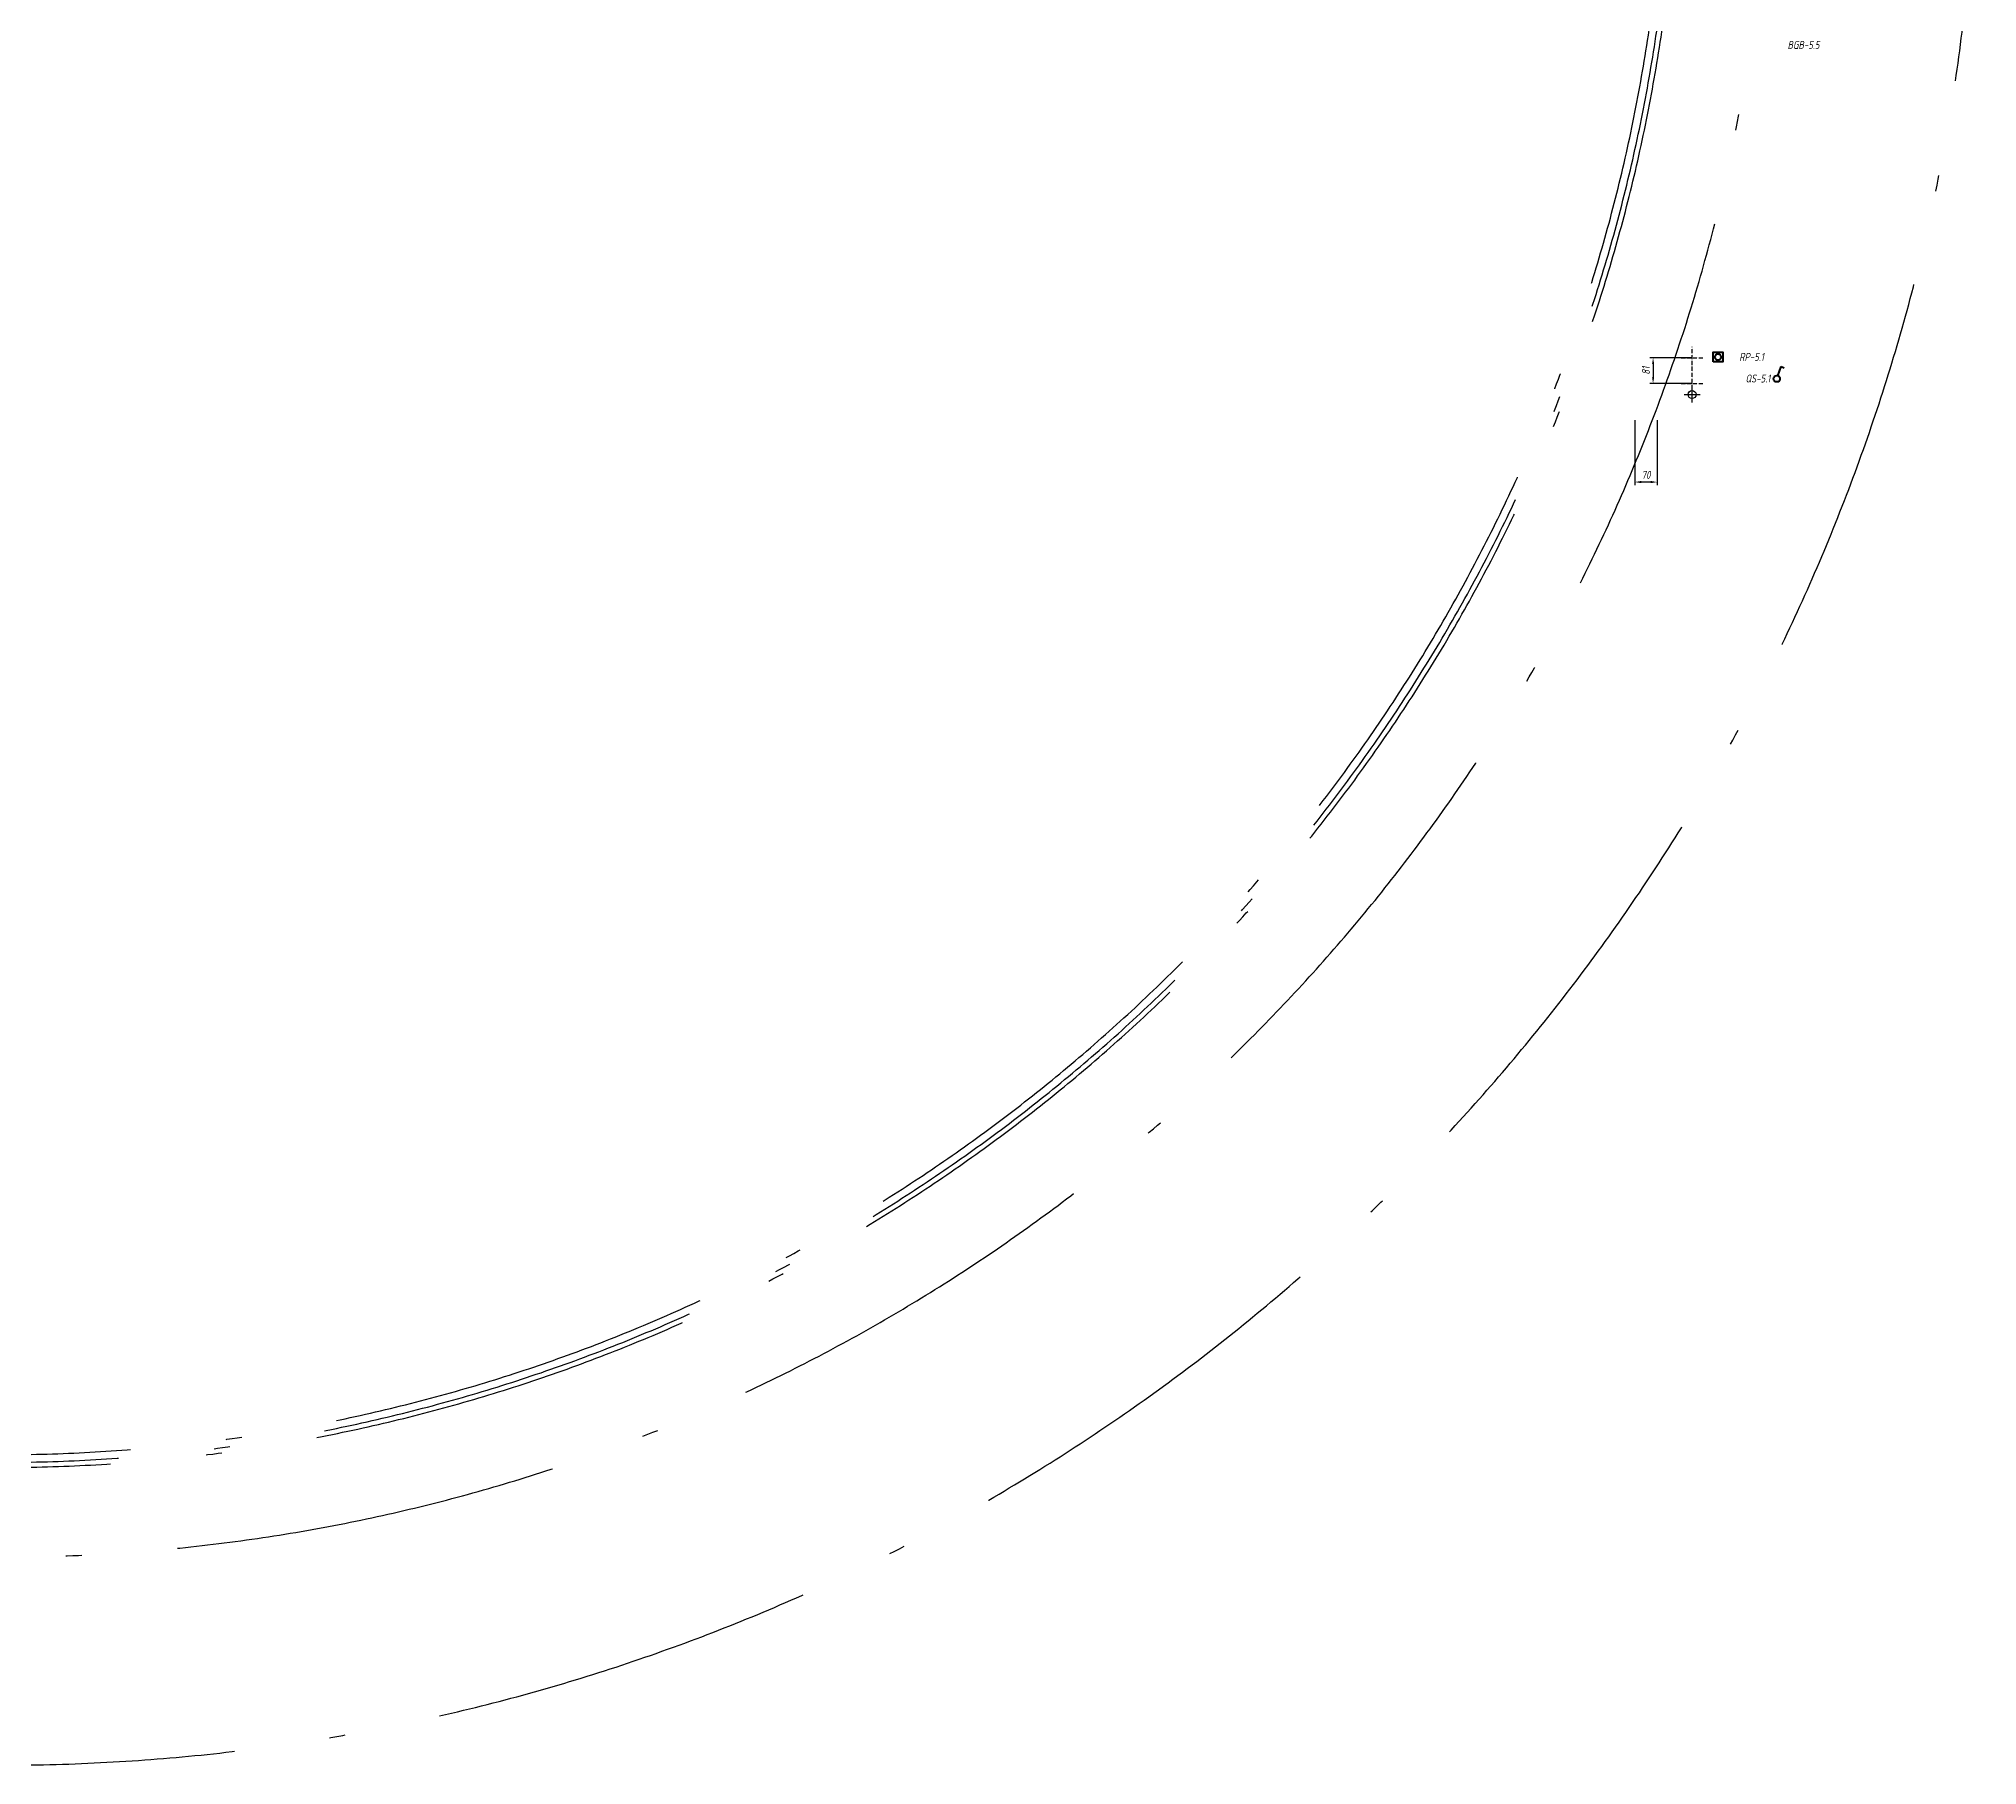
# Model space of a CAD drawing. Header units: millimetres. Extents: x -5652 to 25395, y -6121 to 34812.
# Drawn here: x 19088 to 25145, y -6121 to -728 of the extents above; entities that cross this region are included whole.
import ezdxf
from ezdxf.enums import TextEntityAlignment as Align

# ---------------------------------------------------------------- set-up
doc = ezdxf.new("R2010")
doc.units = ezdxf.units.MM
doc.header["$PDMODE"] = 34
doc.header["$PDSIZE"] = 25
doc.linetypes.add('ACAD_ISO10W100', pattern=[18.5, 12, -3, 0.5, -3])
doc.layers.add('02 ЭОМ и СС', color=7, linetype='Continuous')
doc.layers.add('11 Привязка размеры', color=7, linetype='Continuous')
doc.layers.add('100 noprint', color=1, linetype='Continuous', plot=False)
doc.styles.get("Standard").update_dxf_attribs({"font": ''})
doc.styles.add('ГОСТ-ISOCPEUR', font='isocpeui.ttf', dxfattribs={"width": 0.8})
doc.styles.get('Standard').set_extended_font_data('Ubuntu')
doc.dimstyles.new('ISO-25', dxfattribs={"dimtxt": 2.5, "dimasz": 2.5, "dimexe": 1.25, "dimexo": 0.625, "dimtad": 1, "dimtxsty": 'Standard', "dimcen": 2.5, "dimadec": 0, "dimazin": 0, "dimtfac": 1, "dimtmove": 0, "dimatfit": 3, "dimfxl": 1, "dimarcsym": 0})

# ---------------------------------------------------------------- blocks, each defined once
blk = doc.blocks.new('кнопка 1')
at = {"color": 0, "lineweight": -2}
for p, q in [((0.35, 0.94), (1.39, 3.78)), ((1.39, 3.78), (2.34, 3.45))]:
    blk.add_line(p, q, dxfattribs=at)
blk.add_circle((0, 0), 1, dxfattribs=at)
blk = doc.blocks.new('регулятор')
at = {"color": 0, "lineweight": -2}
blk.add_lwpolyline([(-1.5, -1.5), (-1.5, 1.5), (1.5, 1.5), (1.5, -1.5)], close=True, dxfattribs=at)
blk.add_circle((0, 0), 1, dxfattribs=at)
blk = doc.blocks.new('*D42')
at = {"layer": '11 Привязка размеры', "color": 0, "lineweight": -2, "transparency": 16777216}
for p, q in [((24074.7, -1919.4), (24074.7, -2122.9)), ((24144.7, -1919.4), (24144.7, -2122.9)), ((24124.7, -2112.9), (24094.7, -2112.9))]:
    blk.add_line(p, q, dxfattribs=at)
at = {"layer": '11 Привязка размеры', "color": 0, "transparency": 16777216}
for points in [[(24094.7, -2109.5), (24094.7, -2116.2), (24074.7, -2112.9)], [(24124.7, -2116.2), (24124.7, -2109.5), (24144.7, -2112.9)]]:
    blk.add_solid(points, dxfattribs=at)
at = {"layer": 'Defpoints', "color": 0, "transparency": 16777216}
for p in [(24074.7, -1919.4), (24144.7, -1919.4), (24074.7, -2112.9)]:
    blk.add_point(p, dxfattribs=at)
at = {"layer": '11 Привязка размеры', "color": 0, "transparency": 16777216, "insert": (24109.7, -2090.4), "char_height": 25, "attachment_point": 5, "style": 'ГОСТ-ISOCPEUR'}
blk.add_mtext('70', dxfattribs=at)
blk = doc.blocks.new('*D44')
at = {"layer": '11 Привязка размеры', "color": 0, "lineweight": -2, "transparency": 16777216}
for p, q in [((24253.7, -1724.4), (24121.9, -1724.4)), ((24131.9, -1744.4), (24131.9, -1785.4)), ((24253.7, -1805.4), (24121.9, -1805.4))]:
    blk.add_line(p, q, dxfattribs=at)
at = {"layer": '11 Привязка размеры', "color": 0, "transparency": 16777216}
for points in [[(24135.3, -1744.4), (24128.6, -1744.4), (24131.9, -1724.4)], [(24128.6, -1785.4), (24135.3, -1785.4), (24131.9, -1805.4)]]:
    blk.add_solid(points, dxfattribs=at)
at = {"layer": 'Defpoints', "color": 0, "transparency": 16777216}
for p in [(24253.7, -1724.4), (24131.9, -1805.4), (24253.7, -1805.4)]:
    blk.add_point(p, dxfattribs=at)
at = {"layer": '11 Привязка размеры', "color": 0, "transparency": 16777216, "insert": (24109.4, -1764.9), "char_height": 25, "attachment_point": 5, "rotation": 90, "style": 'ГОСТ-ISOCPEUR'}
blk.add_mtext('81', dxfattribs=at)

msp = doc.modelspace()

# ---------------------------------------------------------------- linework, layer by layer
at = {"layer": '100 noprint', "color": 1, "linetype": 'ACAD_ISO10W100', "lineweight": -2, "ltscale": 100}
for points in [[(12781.2, 13340.1), (12781.2, 60.6, 1), (25144.7, 60.6)], [(13431.2, 13340.1), (13431.2, 60.6, 1), (24494.7, 60.6)], [(13711.2, 13340.1), (13711.2, 60.6, 1), (24214.7, 60.6)], [(13727.2, 13340.1), (13727.2, 60.6, 1), (24198.7, 60.6)], [(13751.2, 13340.1), (13751.2, 60.6, 1), (24174.7, 60.6)]]:
    msp.add_lwpolyline(points, format="xyb", dxfattribs=at)
at = {"layer": '11 Привязка размеры', "linetype": 'ACAD_ISO10W100'}
for p, q in [((24253.7, -1839.4), (24253.7, -1690.4)), ((24219.7, -1724.4), (24287.7, -1724.4)), ((24219.7, -1805.4), (24287.7, -1805.4))]:
    msp.add_line(p, q, dxfattribs=at)
at = {"layer": '11 Привязка размеры', "lineweight": -2}
msp.add_point((24253.7, -1839.4), dxfattribs=at)

# ---------------------------------------------------------------- block references
at = {"layer": '02 ЭОМ и СС', "lineweight": 40, "xscale": 10, "yscale": 10, "zscale": 10}
msp.add_blockref('регулятор', (24334.8, -1722.4), dxfattribs=at)
at = {"layer": '02 ЭОМ и СС', "color": 3, "lineweight": 40, "xscale": 10, "yscale": 10, "zscale": 10}
msp.add_blockref('кнопка 1', (24518.4, -1790.2), dxfattribs=at)

# ---------------------------------------------------------------- texts
at = {"layer": '02 ЭОМ и СС', "linetype": 'Continuous', "style": 'ГОСТ-ISOCPEUR', "width": 0.8}
for s, p in [('BGB-5.5', (24651.8, -759.9)), ('RP-5.1', (24478.3, -1734.5)), ('QS-5.1', (24498.2, -1801.9))]:
    msp.add_text(s, height=25, dxfattribs=at).set_placement(p, align=Align.RIGHT)

# ---------------------------------------------------------------- dimensions: what is measured, and where the dimension line sits
at = {"layer": '11 Привязка размеры'}
dim = msp.add_linear_dim(base=(24131.9, -1805.4), p1=(24253.7, -1724.4), p2=(24253.7, -1805.4), angle=90, dimstyle='ISO-25', override={"dimtxt": 25, "dimasz": 20, "dimexe": 10, "dimexo": 0, "dimgap": 10, "dimdec": 0, "dimtxsty": 'ГОСТ-ISOCPEUR'}, dxfattribs=at)
dim.commit()
dim.dimension.update_dxf_attribs({"geometry": '*D44', "text_midpoint": (24109.4, -1764.9)})
dim = msp.add_linear_dim(base=(24074.7, -2112.9), p1=(24144.7, -1919.4), p2=(24074.7, -1919.4), dimstyle='ISO-25', override={"dimtxt": 25, "dimasz": 20, "dimexe": 10, "dimexo": 0, "dimgap": 10, "dimdec": 0, "dimtxsty": 'ГОСТ-ISOCPEUR'}, dxfattribs=at)
dim.commit()
dim.dimension.update_dxf_attribs({"geometry": '*D42', "text_midpoint": (24109.7, -2090.4)})

doc.saveas('drawing.dxf')
